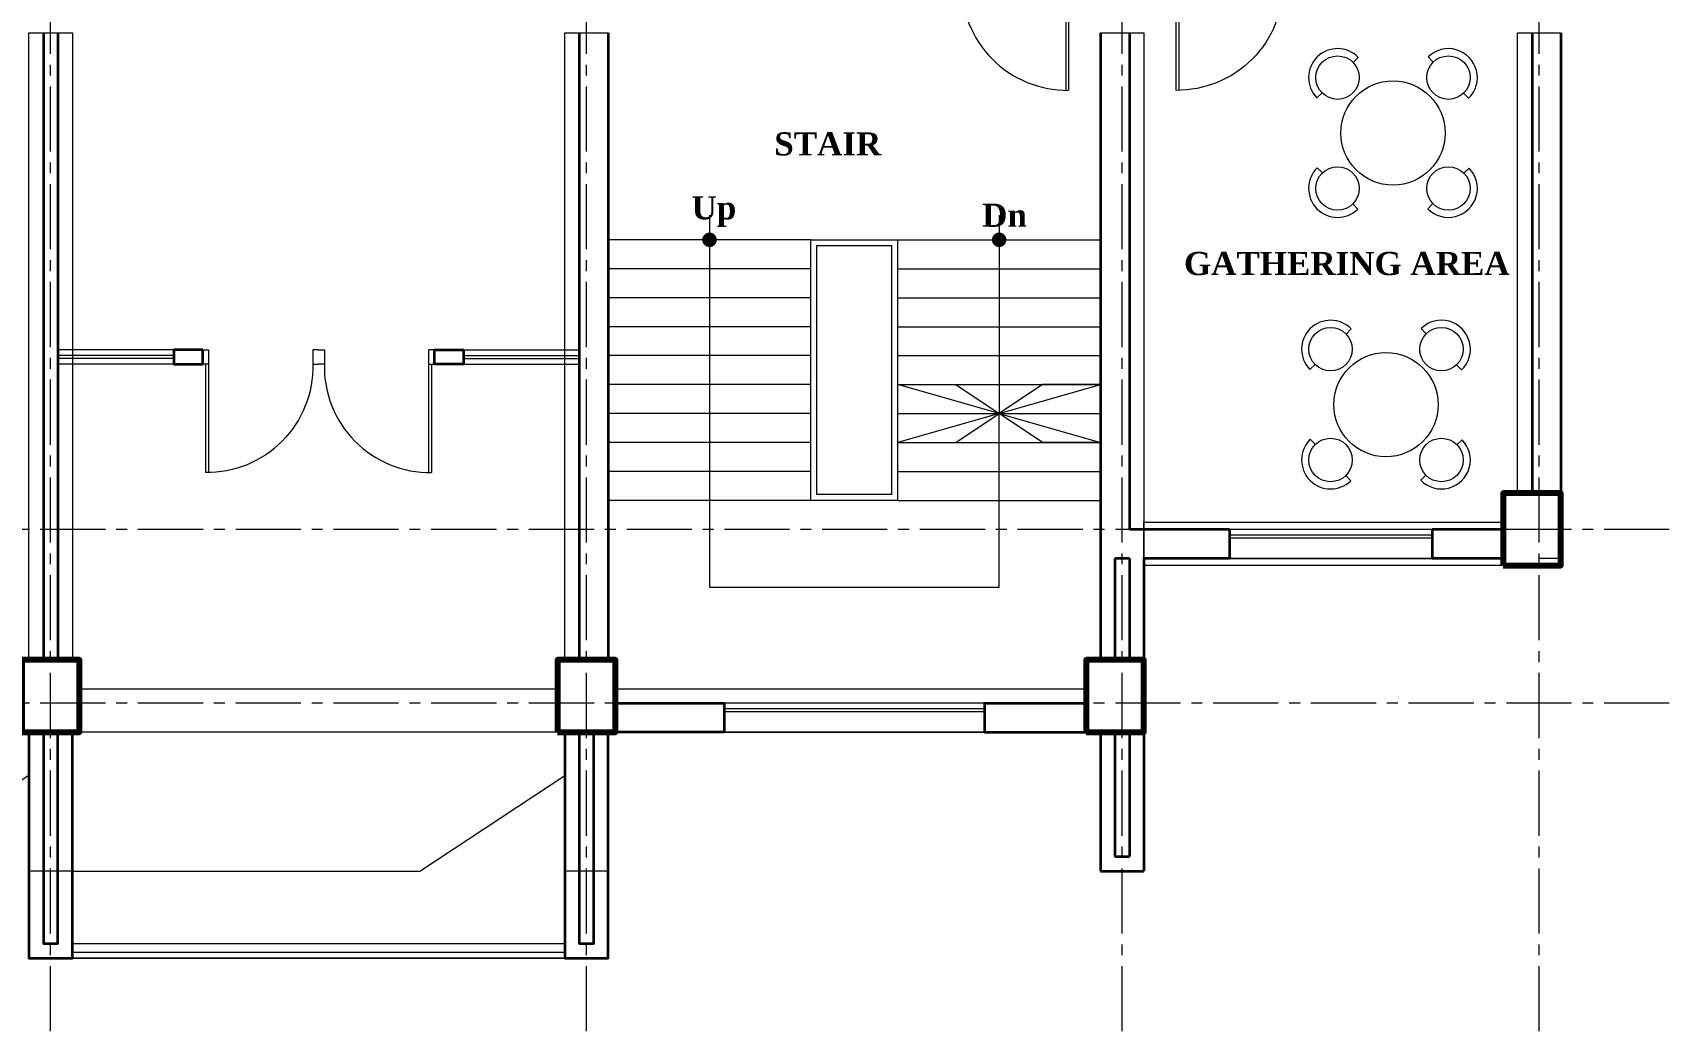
# Model space of a CAD drawing. Header units: feet. Extents: x 25261344 to 25389498, y 30010528 to 30074588.
# Drawn here: x 25360526 to 25361091, y 30072118 to 30072463 of the extents above; entities that cross this region are included whole.
import ezdxf

# ---------------------------------------------------------------- set-up
doc = ezdxf.new("R2010")
doc.units = ezdxf.units.FT
doc.header["$LTSCALE"] = 30
doc.header["$MEASUREMENT"] = 0
doc.linetypes.add('CENTER2', pattern=[1.125, 0.75, -0.125, 0.125, -0.125])
doc.linetypes.add('DASHED', pattern=[0.75, 0.5, -0.25])
doc.layers.get('0').update_dxf_attribs({"lineweight": 5})
for name, color, linetype, lineweight in [('Column', 1, 'Continuous', 80), ('Dim-1', 7, 'Continuous', 9), ('Door', 32, 'Continuous', 5), ('Furnitures', 251, 'Continuous', 9), ('GRADE BEAM', 2, 'Continuous', 20), ('grid text', 252, 'CENTER2', 9), ('LINE', 193, 'Continuous', 9), ('line 2', 7, 'Continuous', 13), ('rail', 224, 'Continuous', 9), ('STAIR', 243, 'Continuous', 13), ('TEXT', 7, 'Continuous', 18), ('WALL', 7, 'Continuous', 35), ('WIN', 142, 'Continuous', 20)]:
    doc.layers.add(name, color=color, linetype=linetype, lineweight=lineweight)
doc.styles.get("Standard").update_dxf_attribs({"font": 'timesbd.ttf'})

# ---------------------------------------------------------------- blocks, each defined once
blk = doc.blocks.new('FG')
at = {"layer": 'Door'}
for p, q in [((-2, -5), (-2, -42.39)), ((-1, -5), (-1, -42.39))]:
    blk.add_line(p, q, dxfattribs=at)
for points in [[(-40, 0), (-38, 0), (-38, -5), (-40, -5)], [(0, 0), (-2, 0), (-2, -5), (0, -5)]]:
    blk.add_lwpolyline(points, dxfattribs=at)
blk.add_arc((-1.44, -5.83), 36.57, 178.7054, 270.6905, dxfattribs=at)
blk = doc.blocks.new('FURN_GEN_020')
for p, q in [((-12805.42, 14462.38), (-12807.21, 14460.63)), ((-12781.3, 14462.53), (-12779.55, 14460.74)), ((-12819.71, 14448.39), (-12817.93, 14450.14)), ((-12767.31, 14448.24), (-12769.06, 14450.02)), ((-12819.56, 14424.27), (-12817.81, 14422.48)), ((-12767.15, 14424.11), (-12768.94, 14422.36)), ((-12805.57, 14409.97), (-12807.32, 14411.76)), ((-12781.45, 14410.12), (-12779.66, 14411.87))]:
    blk.add_line(p, q)
for centre, radius in [((-12812.57, 14455.38), 7.5), ((-12774.3, 14455.38), 7.5), ((-12793.43, 14436.25), 18), ((-12812.57, 14417.12), 7.5), ((-12774.3, 14417.12), 7.5)]:
    blk.add_circle(centre, radius)
for centre, start, end in [((-12812.57, 14455.38), 44.3804, 224.3804), ((-12774.3, 14455.38), 314.3804, 134.3804), ((-12812.57, 14417.12), 134.3804, 314.3804), ((-12774.3, 14417.12), 224.3804, 44.3804)]:
    blk.add_arc(centre, 10, start, end)
blk = doc.blocks.new('DGFGSDFG')
at = {"layer": 'grid text'}
for p, q in [((25360531.96, 30072118.41), (25360531.96, 30072999.78)), ((25360716.96, 30072118.41), (25360716.96, 30072999.78)), ((25360901.96, 30072118.41), (25360901.96, 30072999.78)), ((25361045.96, 30072118.41), (25361045.96, 30072999.78)), ((25361090.85, 30072291.7), (25359529.41, 30072291.7)), ((25361090.85, 30072231.7), (25359529.41, 30072231.7))]:
    blk.add_line(p, q, dxfattribs=at)
blk = doc.blocks.new('T B')
at = {"layer": 'GRADE BEAM'}
for points in [[(25353178.54, 30069016.07), (25353193.54, 30069016.07), (25353193.54, 30068799.57), (25353178.54, 30068799.57)], [(25353363.54, 30069016.07), (25353378.54, 30069016.07), (25353378.54, 30068799.57), (25353363.54, 30068799.57)], [(25353548.54, 30069016.07), (25353563.54, 30069016.07), (25353563.54, 30068799.57), (25353548.54, 30068799.57)], [(25353692.54, 30069016.07), (25353707.54, 30069016.07), (25353707.54, 30068857.07), (25353692.54, 30068857.07)], [(25353687.54, 30068847.07), (25353687.54, 30068832.07), (25353563.54, 30068832.07), (25353563.54, 30068847.07)], [(25353361.04, 30068789.57), (25353361.04, 30068774.57), (25353196.04, 30068774.57), (25353196.04, 30068789.57)], [(25353543.54, 30068789.57), (25353543.54, 30068774.57), (25353381.04, 30068774.57), (25353381.04, 30068789.57)], [(25353178.54, 30068774.57), (25353193.54, 30068774.57), (25353193.54, 30068726.57), (25353178.54, 30068726.57)], [(25353363.54, 30068774.57), (25353378.54, 30068774.57), (25353378.54, 30068726.57), (25353363.54, 30068726.57)], [(25353548.54, 30068774.57), (25353563.54, 30068774.57), (25353563.54, 30068726.57), (25353548.54, 30068726.57)]]:
    blk.add_lwpolyline(points, close=True, dxfattribs=at)
blk = doc.blocks.new('COL2')
at = {"layer": 'Column'}
for points in [[(1414, -566.5), (1434, -566.5), (1434, -541.5), (1414, -541.5)], [(902.5, -624), (922.5, -624), (922.5, -599), (902.5, -599)], [(1087.5, -624), (1107.5, -624), (1107.5, -599), (1087.5, -599)], [(1270, -624), (1290, -624), (1290, -599), (1270, -599)]]:
    blk.add_lwpolyline(points, close=True, dxfattribs=at)
at = {"layer": 'GRADE BEAM'}
blk.add_blockref('T B', (-25352273.54, -30069398.57), dxfattribs=at)

msp = doc.modelspace()

# ---------------------------------------------------------------- linework, layer by layer
msp.add_line((25360539.46, 30072143.7), (25360709.46, 30072143.7))
for points in [[(25361053.46, 30072463.2), (25361053.46, 30072304.2)], [(25361053.46, 30072291.7), (25361053.46, 30072281.7), (25361045.96, 30072281.7)], [(25361033.46, 30072281.7), (25360909.46, 30072281.7), (25360909.46, 30072246.7)], [(25360909.46, 30072231.7), (25360909.46, 30072173.7), (25360894.46, 30072173.7), (25360894.46, 30072221.7)], [(25360724.46, 30072221.7), (25360724.46, 30072143.7), (25360524.46, 30072143.7), (25360524.46, 30072206.7), (25360474.46, 30072173.7), (25360339.46, 30072173.7), (25360339.46, 30072206.7), (25360289.46, 30072173.7), (25360169.46, 30072173.7), (25360169.46, 30072143.7), (25360154.46, 30072143.7), (25360154.46, 30072206.7), (25360104.46, 30072173.7), (25359979.46, 30072173.7), (25359979.46, 30072143.7), (25359964.46, 30072143.7), (25359964.46, 30072221.7), (25359799.46, 30072221.7), (25359799.46, 30072173.7), (25359784.46, 30072173.7), (25359784.46, 30072221.7), (25359619.46, 30072221.7)], [(25360889.46, 30072221.7), (25360726.96, 30072221.7)]]:
    msp.add_lwpolyline(points)
at = {"layer": 'LINE', "color": 0, "ltscale": 10}
for points in [[(25360759.46, 30072400.16), (25360759.46, 30072271.7), (25360759.46, 30072271.7), (25360859.46, 30072271.7), (25360859.46, 30072331.7), (25360824.46, 30072321.7), (25360844.46, 30072321.7), (25360859.46, 30072331.7), (25360894.46, 30072321.7), (25360874.46, 30072321.7), (25360859.46, 30072331.7)], [(25360859.46, 30072400.16), (25360859.46, 30072331.7), (25360824.46, 30072341.7), (25360844.46, 30072341.7), (25360859.46, 30072331.7), (25360894.46, 30072341.7), (25360874.46, 30072341.7), (25360859.46, 30072331.7)]]:
    msp.add_lwpolyline(points, dxfattribs=at)
at = {"layer": 'LINE', "color": 0, "ltscale": 10, "const_width": 2.5}
for points in [[(25360759.46, 30072392.95, -1), (25360759.46, 30072390.45, -1)], [(25360859.46, 30072392.95, -1), (25360859.46, 30072390.45, -1)]]:
    msp.add_lwpolyline(points, format="xyb", close=True, dxfattribs=at)
at = {"layer": 'line 2', "linetype": 'DASHED', "ltscale": 20}
msp.add_lwpolyline([(25360539.46, 30072173.7), (25360659.46, 30072173.7), (25360709.46, 30072206.7)], dxfattribs=at)
at = {"layer": 'rail'}
for p, q in [((25360794.46, 30072301.7), (25360794.46, 30072391.7)), ((25360794.46, 30072391.7), (25360824.46, 30072391.7)), ((25360824.46, 30072301.7), (25360824.46, 30072391.7)), ((25360796.46, 30072303.7), (25360796.46, 30072389.7)), ((25360796.46, 30072389.7), (25360822.46, 30072389.7)), ((25360822.46, 30072303.7), (25360822.46, 30072389.7)), ((25360824.46, 30072301.7), (25360794.46, 30072301.7)), ((25360822.46, 30072303.7), (25360796.46, 30072303.7)), ((25360539.46, 30072148.7), (25360709.46, 30072148.7)), ((25360539.46, 30072145.7), (25360709.46, 30072145.7))]:
    msp.add_line(p, q, dxfattribs=at)
at = {"layer": 'STAIR'}
for p, q in [((25360794.46, 30072391.7), (25360724.46, 30072391.7)), ((25360824.46, 30072391.7), (25360894.46, 30072391.7)), ((25360794.46, 30072381.7), (25360724.46, 30072381.7)), ((25360824.46, 30072381.7), (25360894.46, 30072381.7)), ((25360794.46, 30072371.7), (25360724.46, 30072371.7)), ((25360824.46, 30072371.7), (25360894.46, 30072371.7)), ((25360794.46, 30072361.7), (25360724.46, 30072361.7)), ((25360824.46, 30072361.7), (25360894.46, 30072361.7)), ((25360794.46, 30072351.7), (25360724.46, 30072351.7)), ((25360824.46, 30072351.7), (25360894.46, 30072351.7)), ((25360794.46, 30072341.7), (25360724.46, 30072341.7)), ((25360824.46, 30072341.7), (25360894.46, 30072341.7)), ((25360794.46, 30072331.7), (25360724.46, 30072331.7)), ((25360824.46, 30072331.7), (25360894.46, 30072331.7)), ((25360794.46, 30072321.7), (25360724.46, 30072321.7)), ((25360824.46, 30072321.7), (25360894.46, 30072321.7)), ((25360794.46, 30072311.7), (25360724.46, 30072311.7)), ((25360824.46, 30072311.7), (25360894.46, 30072311.7)), ((25360794.46, 30072301.7), (25360724.46, 30072301.7)), ((25360824.46, 30072301.7), (25360894.46, 30072301.7))]:
    msp.add_line(p, q, dxfattribs=at)
at = {"layer": 'WALL', "ltscale": 10}
for p, q in [((25360529.46, 30072463.2), (25360529.46, 30072246.7)), ((25360534.46, 30072463.2), (25360534.46, 30072246.7)), ((25360714.46, 30072463.2), (25360714.46, 30072246.7)), ((25360724.46, 30072463.2), (25360724.46, 30072246.7)), ((25360894.46, 30072463.2), (25360894.46, 30072246.7)), ((25360904.46, 30072463.2), (25360904.46, 30072291.7)), ((25361043.46, 30072463.2), (25361043.46, 30072304.2)), ((25361053.46, 30072463.2), (25361053.46, 30072304.2)), ((25360938.96, 30072291.7), (25360904.46, 30072291.7)), ((25360938.96, 30072291.7), (25360938.96, 30072281.7)), ((25361033.46, 30072291.7), (25361008.96, 30072291.7)), ((25360899.46, 30072281.7), (25360899.46, 30072246.7)), ((25360904.46, 30072281.7), (25360899.46, 30072281.7)), ((25360904.46, 30072281.7), (25360904.46, 30072246.7)), ((25360938.96, 30072281.7), (25360909.46, 30072281.7)), ((25360909.46, 30072281.7), (25360909.46, 30072246.7)), ((25361033.46, 30072281.7), (25361008.96, 30072281.7)), ((25360726.96, 30072231.7), (25360764.46, 30072231.7)), ((25360764.46, 30072231.7), (25360764.46, 30072221.7)), ((25360854.46, 30072231.7), (25360889.46, 30072231.7)), ((25360764.46, 30072221.7), (25360726.96, 30072221.7)), ((25360854.46, 30072221.7), (25360889.46, 30072221.7)), ((25360894.46, 30072221.7), (25360894.46, 30072173.7)), ((25360899.46, 30072221.7), (25360899.46, 30072178.7)), ((25360904.46, 30072221.7), (25360904.46, 30072178.7)), ((25360909.46, 30072221.7), (25360909.46, 30072173.7)), ((25360899.46, 30072178.7), (25360904.46, 30072178.7)), ((25360894.46, 30072173.7), (25360909.46, 30072173.7))]:
    msp.add_line(p, q, dxfattribs=at)
for points in [[(25360584.46, 30072353.7), (25360574.46, 30072353.7), (25360574.46, 30072348.7), (25360584.46, 30072348.7)], [(25360664.46, 30072348.7), (25360664.46, 30072353.7), (25360674.46, 30072353.7), (25360674.46, 30072348.7)]]:
    msp.add_lwpolyline(points, close=True, dxfattribs=at)
for points in [[(25361008.96, 30072291.7), (25361008.96, 30072281.7)], [(25360854.46, 30072231.7), (25360854.46, 30072221.7)], [(25360524.46, 30072221.7), (25360524.46, 30072143.7), (25360539.46, 30072143.7), (25360539.46, 30072221.7)], [(25360529.46, 30072221.7), (25360529.46, 30072148.7), (25360534.46, 30072148.7), (25360534.46, 30072221.7)], [(25360709.46, 30072221.7), (25360709.46, 30072143.7), (25360724.46, 30072143.7), (25360724.46, 30072221.7)], [(25360714.46, 30072221.7), (25360714.46, 30072148.7), (25360719.46, 30072148.7), (25360719.46, 30072221.7)]]:
    msp.add_lwpolyline(points, dxfattribs=at)
at = {"layer": 'WIN'}
for p, q in [((25360574.46, 30072353.7), (25360534.46, 30072353.7)), ((25360674.46, 30072353.7), (25360714.46, 30072353.7)), ((25360574.46, 30072351.7), (25360534.46, 30072351.7)), ((25360574.46, 30072350.7), (25360534.46, 30072350.7)), ((25360574.46, 30072348.7), (25360534.46, 30072348.7)), ((25360674.46, 30072351.7), (25360714.46, 30072351.7)), ((25360674.46, 30072350.7), (25360714.46, 30072350.7)), ((25360674.46, 30072348.7), (25360714.46, 30072348.7)), ((25361008.96, 30072291.7), (25360938.96, 30072291.7)), ((25361008.96, 30072289.7), (25360938.96, 30072289.7)), ((25361008.96, 30072288.7), (25360938.96, 30072288.7)), ((25360938.96, 30072281.7), (25361008.96, 30072281.7)), ((25360854.46, 30072231.7), (25360764.46, 30072231.7)), ((25360854.46, 30072229.7), (25360764.46, 30072229.7)), ((25360854.46, 30072228.7), (25360764.46, 30072228.7)), ((25360764.46, 30072221.7), (25360854.46, 30072221.7))]:
    msp.add_line(p, q, dxfattribs=at)

# ---------------------------------------------------------------- block references
msp.add_blockref('DGFGSDFG', (0, 0))
at = {"layer": 'Dim-1'}
msp.add_blockref('COL2', (25359619.46, 30072845.7), dxfattribs=at)
at = {"layer": 'Door', "color": 2}
for p in [(25360884.46, 30072485.7), (25360664.46, 30072353.7)]:
    msp.add_blockref('FG', p, dxfattribs=at)
at = {"layer": 'Door', "color": 2, "xscale": -1}
for p in [(25360919.46, 30072485.7), (25360584.46, 30072353.7)]:
    msp.add_blockref('FG', p, dxfattribs=at)
at = {"layer": 'Furnitures'}
for p in [(25373788.89, 30057992.32), (25373786.47, 30057898.54)]:
    msp.add_blockref('FURN_GEN_020', p, dxfattribs=at)

# ---------------------------------------------------------------- texts
at = {"layer": 'TEXT', "ltscale": 10, "char_height": 8}
for s, insert, width, attachment_point in [('STAIR', (25360781.82, 30072420.7), 174.7812, 7), ('Up', (25360768.71, 30072396.16), 179.7812, 9), ('Dn', (25360869.05, 30072396.16), 172.2812, 9), ('GATHERING AREA ', (25360923.27, 30072387.52), 174.7812, 1)]:
    msp.add_mtext(s, dxfattribs=dict(at, insert=insert, width=width, attachment_point=attachment_point))

doc.saveas('drawing.dxf')
